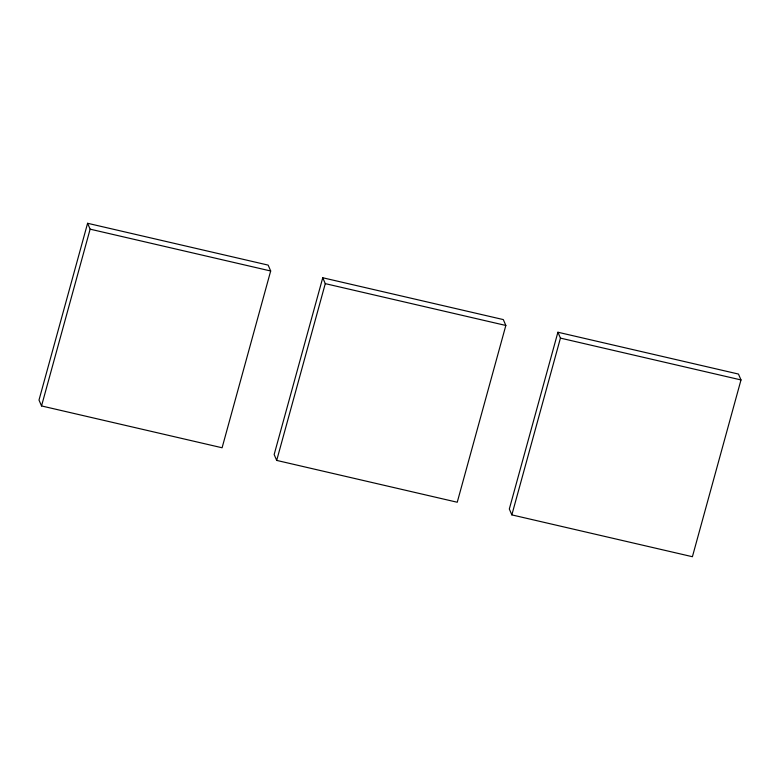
<?xml version="1.0" encoding="UTF-8"?>
<svg xmlns="http://www.w3.org/2000/svg" width="780" height="780" viewBox="0 0 780 780"><rect width="100%" height="100%" fill="white"/><g stroke="black" fill="none" stroke-linecap="round" stroke-linejoin="round"><path stroke-width="1.17" d="M87.594 223.285L39 400.062L41.535 405.941L222.095 447.769L270.68 270.991L268.154 265.112L87.594 223.285L90.129 229.164L41.535 405.941M322.754 277.758L274.16 454.535L276.695 460.415L457.246 502.242L505.84 325.465L503.305 319.585L322.754 277.758L325.279 283.637L276.695 460.415M557.905 332.231L509.32 509.008L511.846 514.888L692.406 556.715L741 379.938L738.465 374.059L557.905 332.231L560.44 338.11L511.846 514.888M90.129 229.164L270.68 270.991M325.279 283.637L505.84 325.465M560.44 338.11L741 379.938"/></g></svg>
